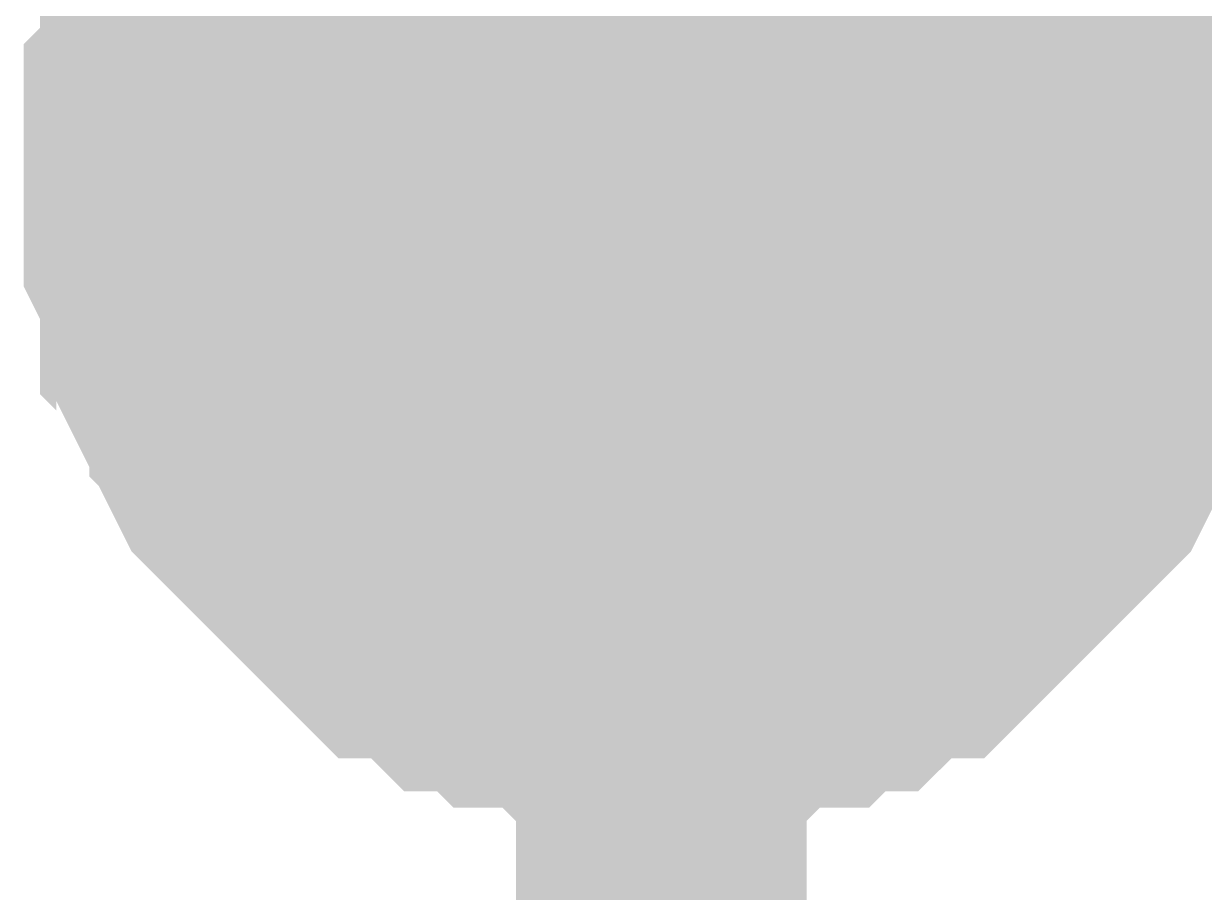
# Model space of a CAD drawing. Header units: inches. Extents: x 0 to 9.5, y -0.01 to 7.51.
# Drawn here: x 4.97441 to 5.02231, y 4.07092 to 4.10617 of the extents above; entities that cross this region are included whole.
import ezdxf

# ---------------------------------------------------------------- set-up
doc = ezdxf.new("R2010")
doc.units = ezdxf.units.IN
doc.header["$MEASUREMENT"] = 0
doc.layers.add('Sheet', color=255, linetype='Continuous')

msp = doc.modelspace()

# ---------------------------------------------------------------- linework, layer by layer
at = {"layer": 'Sheet'}
for points in [[(5.00028, 5.299405, 0.0118, 0.0118, 0), (5.00028, 4.099565, 0.0118, 0.0118, 0), (5.699867, 4.099565, 0.0118, 0.0118, 0), (6.099916, 4.099565, 0.0118, 0.0118, 0)], [(4.980311, 4.099565, 0.0118, 0.0118, 0), (4.980311, 4.100897, 0.0118, 0.0118, 0), (4.980311, 4.101562, 0.0118, 0.0118, 0), (4.980311, 4.102894, 0.0118, 0.0118, 0), (4.980977, 4.10356, 0.0118, 0.0118, 0), (4.980977, 4.104892, 0.0118, 0.0118, 0), (4.980977, 4.105558, 0.0118, 0.0118, 0), (4.981642, 4.106223, 0.0118, 0.0118, 0), (4.981642, 4.107555, 0.0118, 0.0118, 0), (4.982308, 4.108221, 0.0118, 0.0118, 0), (4.982974, 4.108887, 0.0118, 0.0118, 0), (4.982974, 4.110218, 0.0118, 0.0118, 0), (4.983639, 4.110884, 0.0118, 0.0118, 0), (4.984305, 4.11155, 0.0118, 0.0118, 0), (4.984971, 4.112216, 0.0118, 0.0118, 0)], [(4.980311, 4.099565, 0.0118, 0.0118, 0), (4.980311, 4.100897, 0.0118, 0.0118, 0), (4.980311, 4.101562, 0.0118, 0.0118, 0), (4.980311, 4.102894, 0.0118, 0.0118, 0), (4.980977, 4.10356, 0.0118, 0.0118, 0), (4.980977, 4.104892, 0.0118, 0.0118, 0), (4.980977, 4.105558, 0.0118, 0.0118, 0), (4.981642, 4.106223, 0.0118, 0.0118, 0), (4.981642, 4.107555, 0.0118, 0.0118, 0), (4.982308, 4.108221, 0.0118, 0.0118, 0), (4.982974, 4.108887, 0.0118, 0.0118, 0), (4.982974, 4.110218, 0.0118, 0.0118, 0), (4.983639, 4.110884, 0.0118, 0.0118, 0), (4.984305, 4.11155, 0.0118, 0.0118, 0), (4.984971, 4.112216, 0.0118, 0.0118, 0)], [(4.980311, 4.099565, 0.0118, 0.0118, 0), (4.980311, 4.100897, 0.0118, 0.0118, 0), (4.980311, 4.101562, 0.0118, 0.0118, 0), (4.980311, 4.102894, 0.0118, 0.0118, 0), (4.980977, 4.10356, 0.0118, 0.0118, 0), (4.980977, 4.104892, 0.0118, 0.0118, 0), (4.980977, 4.105558, 0.0118, 0.0118, 0), (4.981642, 4.106223, 0.0118, 0.0118, 0), (4.981642, 4.107555, 0.0118, 0.0118, 0), (4.982308, 4.108221, 0.0118, 0.0118, 0), (4.982974, 4.108887, 0.0118, 0.0118, 0), (4.982974, 4.110218, 0.0118, 0.0118, 0), (4.983639, 4.110884, 0.0118, 0.0118, 0), (4.984305, 4.11155, 0.0118, 0.0118, 0), (4.984971, 4.112216, 0.0118, 0.0118, 0)], [(4.980311, 4.099565, 0.0118, 0.0118, 0), (4.980311, 4.100897, 0.0118, 0.0118, 0), (4.980311, 4.101562, 0.0118, 0.0118, 0), (4.980311, 4.102894, 0.0118, 0.0118, 0), (4.980977, 4.10356, 0.0118, 0.0118, 0), (4.980977, 4.104892, 0.0118, 0.0118, 0), (4.980977, 4.105558, 0.0118, 0.0118, 0), (4.981642, 4.106223, 0.0118, 0.0118, 0), (4.981642, 4.107555, 0.0118, 0.0118, 0), (4.982308, 4.108221, 0.0118, 0.0118, 0), (4.982974, 4.108887, 0.0118, 0.0118, 0), (4.982974, 4.110218, 0.0118, 0.0118, 0), (4.983639, 4.110884, 0.0118, 0.0118, 0), (4.984305, 4.11155, 0.0118, 0.0118, 0), (4.984971, 4.112216, 0.0118, 0.0118, 0)], [(5.01559, 4.112216, 0.0118, 0.0118, 0), (5.016256, 4.11155, 0.0118, 0.0118, 0), (5.016921, 4.110884, 0.0118, 0.0118, 0), (5.017587, 4.110218, 0.0118, 0.0118, 0), (5.017587, 4.108887, 0.0118, 0.0118, 0), (5.018253, 4.108221, 0.0118, 0.0118, 0), (5.018918, 4.107555, 0.0118, 0.0118, 0), (5.018918, 4.106223, 0.0118, 0.0118, 0), (5.019584, 4.105558, 0.0118, 0.0118, 0), (5.019584, 4.104892, 0.0118, 0.0118, 0), (5.019584, 4.10356, 0.0118, 0.0118, 0), (5.020249, 4.102894, 0.0118, 0.0118, 0), (5.020249, 4.101562, 0.0118, 0.0118, 0), (5.020249, 4.100897, 0.0118, 0.0118, 0), (5.020249, 4.099565, 0.0118, 0.0118, 0)], [(5.01559, 4.112216, 0.0118, 0.0118, 0), (5.016256, 4.11155, 0.0118, 0.0118, 0), (5.016921, 4.110884, 0.0118, 0.0118, 0), (5.017587, 4.110218, 0.0118, 0.0118, 0), (5.017587, 4.108887, 0.0118, 0.0118, 0), (5.018253, 4.108221, 0.0118, 0.0118, 0), (5.018918, 4.107555, 0.0118, 0.0118, 0), (5.018918, 4.106223, 0.0118, 0.0118, 0), (5.019584, 4.105558, 0.0118, 0.0118, 0), (5.019584, 4.104892, 0.0118, 0.0118, 0), (5.019584, 4.10356, 0.0118, 0.0118, 0), (5.020249, 4.102894, 0.0118, 0.0118, 0), (5.020249, 4.101562, 0.0118, 0.0118, 0), (5.020249, 4.100897, 0.0118, 0.0118, 0), (5.020249, 4.099565, 0.0118, 0.0118, 0)], [(5.01559, 4.112216, 0.0118, 0.0118, 0), (5.016256, 4.11155, 0.0118, 0.0118, 0), (5.016921, 4.110884, 0.0118, 0.0118, 0), (5.017587, 4.110218, 0.0118, 0.0118, 0), (5.017587, 4.108887, 0.0118, 0.0118, 0), (5.018253, 4.108221, 0.0118, 0.0118, 0), (5.018918, 4.107555, 0.0118, 0.0118, 0), (5.018918, 4.106223, 0.0118, 0.0118, 0), (5.019584, 4.105558, 0.0118, 0.0118, 0), (5.019584, 4.104892, 0.0118, 0.0118, 0), (5.019584, 4.10356, 0.0118, 0.0118, 0), (5.020249, 4.102894, 0.0118, 0.0118, 0), (5.020249, 4.101562, 0.0118, 0.0118, 0), (5.020249, 4.100897, 0.0118, 0.0118, 0), (5.020249, 4.099565, 0.0118, 0.0118, 0)], [(5.01559, 4.112216, 0.0118, 0.0118, 0), (5.016256, 4.11155, 0.0118, 0.0118, 0), (5.016921, 4.110884, 0.0118, 0.0118, 0), (5.017587, 4.110218, 0.0118, 0.0118, 0), (5.017587, 4.108887, 0.0118, 0.0118, 0), (5.018253, 4.108221, 0.0118, 0.0118, 0), (5.018918, 4.107555, 0.0118, 0.0118, 0), (5.018918, 4.106223, 0.0118, 0.0118, 0), (5.019584, 4.105558, 0.0118, 0.0118, 0), (5.019584, 4.104892, 0.0118, 0.0118, 0), (5.019584, 4.10356, 0.0118, 0.0118, 0), (5.020249, 4.102894, 0.0118, 0.0118, 0), (5.020249, 4.101562, 0.0118, 0.0118, 0), (5.020249, 4.100897, 0.0118, 0.0118, 0), (5.020249, 4.099565, 0.0118, 0.0118, 0)], [(4.980311, 4.099565, 0.0039, 0.0039, 0), (4.980311, 4.100897, 0.0039, 0.0039, 0), (4.980311, 4.101562, 0.0039, 0.0039, 0), (4.980311, 4.102894, 0.0039, 0.0039, 0), (4.980977, 4.10356, 0.0039, 0.0039, 0), (4.980977, 4.104892, 0.0039, 0.0039, 0), (4.980977, 4.105558, 0.0039, 0.0039, 0), (4.981642, 4.106223, 0.0039, 0.0039, 0), (4.981642, 4.107555, 0.0039, 0.0039, 0), (4.982308, 4.108221, 0.0039, 0.0039, 0)], [(4.980311, 4.099565, 0.0039, 0.0039, 0), (4.980311, 4.100897, 0.0039, 0.0039, 0), (4.980311, 4.101562, 0.0039, 0.0039, 0), (4.980311, 4.102894, 0.0039, 0.0039, 0), (4.980977, 4.10356, 0.0039, 0.0039, 0), (4.980977, 4.104892, 0.0039, 0.0039, 0), (4.980977, 4.105558, 0.0039, 0.0039, 0), (4.981642, 4.106223, 0.0039, 0.0039, 0), (4.981642, 4.107555, 0.0039, 0.0039, 0), (4.982308, 4.108221, 0.0039, 0.0039, 0)], [(4.980311, 4.099565, 0.0039, 0.0039, 0), (4.980311, 4.100897, 0.0039, 0.0039, 0), (4.980311, 4.101562, 0.0039, 0.0039, 0), (4.980311, 4.102894, 0.0039, 0.0039, 0), (4.980977, 4.10356, 0.0039, 0.0039, 0), (4.980977, 4.104892, 0.0039, 0.0039, 0), (4.980977, 4.105558, 0.0039, 0.0039, 0), (4.981642, 4.106223, 0.0039, 0.0039, 0), (4.981642, 4.107555, 0.0039, 0.0039, 0), (4.982308, 4.108221, 0.0039, 0.0039, 0)], [(4.980311, 4.099565, 0.0039, 0.0039, 0), (4.980311, 4.100897, 0.0039, 0.0039, 0), (4.980311, 4.101562, 0.0039, 0.0039, 0), (4.980311, 4.102894, 0.0039, 0.0039, 0), (4.980977, 4.10356, 0.0039, 0.0039, 0), (4.980977, 4.104892, 0.0039, 0.0039, 0), (4.980977, 4.105558, 0.0039, 0.0039, 0), (4.981642, 4.106223, 0.0039, 0.0039, 0), (4.981642, 4.107555, 0.0039, 0.0039, 0), (4.982308, 4.108221, 0.0039, 0.0039, 0)], [(5.018253, 4.108221, 0.0039, 0.0039, 0), (5.018918, 4.107555, 0.0039, 0.0039, 0), (5.018918, 4.106223, 0.0039, 0.0039, 0), (5.019584, 4.105558, 0.0039, 0.0039, 0), (5.019584, 4.104892, 0.0039, 0.0039, 0), (5.019584, 4.10356, 0.0039, 0.0039, 0), (5.020249, 4.102894, 0.0039, 0.0039, 0), (5.020249, 4.101562, 0.0039, 0.0039, 0), (5.020249, 4.100897, 0.0039, 0.0039, 0), (5.020249, 4.099565, 0.0039, 0.0039, 0)], [(5.018253, 4.108221, 0.0039, 0.0039, 0), (5.018918, 4.107555, 0.0039, 0.0039, 0), (5.018918, 4.106223, 0.0039, 0.0039, 0), (5.019584, 4.105558, 0.0039, 0.0039, 0), (5.019584, 4.104892, 0.0039, 0.0039, 0), (5.019584, 4.10356, 0.0039, 0.0039, 0), (5.020249, 4.102894, 0.0039, 0.0039, 0), (5.020249, 4.101562, 0.0039, 0.0039, 0), (5.020249, 4.100897, 0.0039, 0.0039, 0), (5.020249, 4.099565, 0.0039, 0.0039, 0)], [(5.018253, 4.108221, 0.0039, 0.0039, 0), (5.018918, 4.107555, 0.0039, 0.0039, 0), (5.018918, 4.106223, 0.0039, 0.0039, 0), (5.019584, 4.105558, 0.0039, 0.0039, 0), (5.019584, 4.104892, 0.0039, 0.0039, 0), (5.019584, 4.10356, 0.0039, 0.0039, 0), (5.020249, 4.102894, 0.0039, 0.0039, 0), (5.020249, 4.101562, 0.0039, 0.0039, 0), (5.020249, 4.100897, 0.0039, 0.0039, 0), (5.020249, 4.099565, 0.0039, 0.0039, 0)], [(5.018253, 4.108221, 0.0039, 0.0039, 0), (5.018918, 4.107555, 0.0039, 0.0039, 0), (5.018918, 4.106223, 0.0039, 0.0039, 0), (5.019584, 4.105558, 0.0039, 0.0039, 0), (5.019584, 4.104892, 0.0039, 0.0039, 0), (5.019584, 4.10356, 0.0039, 0.0039, 0), (5.020249, 4.102894, 0.0039, 0.0039, 0), (5.020249, 4.101562, 0.0039, 0.0039, 0), (5.020249, 4.100897, 0.0039, 0.0039, 0), (5.020249, 4.099565, 0.0039, 0.0039, 0)], [(5.00028, 4.07959, 0.0118, 0.0118, 0), (4.998949, 4.07959, 0.0118, 0.0118, 0), (4.998283, 4.07959, 0.0118, 0.0118, 0), (4.996952, 4.07959, 0.0118, 0.0118, 0), (4.996286, 4.080256, 0.0118, 0.0118, 0), (4.994955, 4.080256, 0.0118, 0.0118, 0), (4.99429, 4.080256, 0.0118, 0.0118, 0), (4.993624, 4.080922, 0.0118, 0.0118, 0), (4.992293, 4.080922, 0.0118, 0.0118, 0), (4.991627, 4.081587, 0.0118, 0.0118, 0), (4.990961, 4.082253, 0.0118, 0.0118, 0), (4.98963, 4.082253, 0.0118, 0.0118, 0), (4.988964, 4.082919, 0.0118, 0.0118, 0), (4.988299, 4.083585, 0.0118, 0.0118, 0), (4.987633, 4.084251, 0.0118, 0.0118, 0), (4.986967, 4.084917, 0.0118, 0.0118, 0), (4.986302, 4.085582, 0.0118, 0.0118, 0), (4.985636, 4.086248, 0.0118, 0.0118, 0), (4.984971, 4.086914, 0.0118, 0.0118, 0), (4.984305, 4.08758, 0.0118, 0.0118, 0), (4.983639, 4.088246, 0.0118, 0.0118, 0), (4.982974, 4.089577, 0.0118, 0.0118, 0), (4.982974, 4.090243, 0.0118, 0.0118, 0), (4.982308, 4.090909, 0.0118, 0.0118, 0), (4.981642, 4.092241, 0.0118, 0.0118, 0), (4.981642, 4.092907, 0.0118, 0.0118, 0), (4.980977, 4.093572, 0.0118, 0.0118, 0), (4.980977, 4.094904, 0.0118, 0.0118, 0), (4.980977, 4.09557, 0.0118, 0.0118, 0), (4.980311, 4.096902, 0.0118, 0.0118, 0), (4.980311, 4.097567, 0.0118, 0.0118, 0), (4.980311, 4.098899, 0.0118, 0.0118, 0), (4.980311, 4.099565, 0.0118, 0.0118, 0)], [(4.980311, 4.099565, 0.0118, 0.0118, 0), (4.980311, 4.099565, 0.0118, 0.0118, 0)], [(5.00028, 4.07959, 0.0118, 0.0118, 0), (4.998949, 4.07959, 0.0118, 0.0118, 0), (4.998283, 4.07959, 0.0118, 0.0118, 0), (4.996952, 4.07959, 0.0118, 0.0118, 0), (4.996286, 4.080256, 0.0118, 0.0118, 0), (4.994955, 4.080256, 0.0118, 0.0118, 0), (4.99429, 4.080256, 0.0118, 0.0118, 0), (4.993624, 4.080922, 0.0118, 0.0118, 0), (4.992293, 4.080922, 0.0118, 0.0118, 0), (4.991627, 4.081587, 0.0118, 0.0118, 0), (4.990961, 4.082253, 0.0118, 0.0118, 0), (4.98963, 4.082253, 0.0118, 0.0118, 0), (4.988964, 4.082919, 0.0118, 0.0118, 0), (4.988299, 4.083585, 0.0118, 0.0118, 0), (4.987633, 4.084251, 0.0118, 0.0118, 0), (4.986967, 4.084917, 0.0118, 0.0118, 0), (4.986302, 4.085582, 0.0118, 0.0118, 0), (4.985636, 4.086248, 0.0118, 0.0118, 0), (4.984971, 4.086914, 0.0118, 0.0118, 0), (4.984305, 4.08758, 0.0118, 0.0118, 0), (4.983639, 4.088246, 0.0118, 0.0118, 0), (4.982974, 4.089577, 0.0118, 0.0118, 0), (4.982974, 4.090243, 0.0118, 0.0118, 0), (4.982308, 4.090909, 0.0118, 0.0118, 0), (4.981642, 4.092241, 0.0118, 0.0118, 0), (4.981642, 4.092907, 0.0118, 0.0118, 0), (4.980977, 4.093572, 0.0118, 0.0118, 0), (4.980977, 4.094904, 0.0118, 0.0118, 0), (4.980977, 4.09557, 0.0118, 0.0118, 0), (4.980311, 4.096902, 0.0118, 0.0118, 0), (4.980311, 4.097567, 0.0118, 0.0118, 0), (4.980311, 4.098899, 0.0118, 0.0118, 0), (4.980311, 4.099565, 0.0118, 0.0118, 0)], [(4.980311, 4.099565, 0.0118, 0.0118, 0), (4.980311, 4.099565, 0.0118, 0.0118, 0)], [(5.00028, 4.07959, 0.0118, 0.0118, 0), (4.998949, 4.07959, 0.0118, 0.0118, 0), (4.998283, 4.07959, 0.0118, 0.0118, 0), (4.996952, 4.07959, 0.0118, 0.0118, 0), (4.996286, 4.080256, 0.0118, 0.0118, 0), (4.994955, 4.080256, 0.0118, 0.0118, 0), (4.99429, 4.080256, 0.0118, 0.0118, 0), (4.993624, 4.080922, 0.0118, 0.0118, 0), (4.992293, 4.080922, 0.0118, 0.0118, 0), (4.991627, 4.081587, 0.0118, 0.0118, 0), (4.990961, 4.082253, 0.0118, 0.0118, 0), (4.98963, 4.082253, 0.0118, 0.0118, 0), (4.988964, 4.082919, 0.0118, 0.0118, 0), (4.988299, 4.083585, 0.0118, 0.0118, 0), (4.987633, 4.084251, 0.0118, 0.0118, 0), (4.986967, 4.084917, 0.0118, 0.0118, 0), (4.986302, 4.085582, 0.0118, 0.0118, 0), (4.985636, 4.086248, 0.0118, 0.0118, 0), (4.984971, 4.086914, 0.0118, 0.0118, 0), (4.984305, 4.08758, 0.0118, 0.0118, 0), (4.983639, 4.088246, 0.0118, 0.0118, 0), (4.982974, 4.089577, 0.0118, 0.0118, 0), (4.982974, 4.090243, 0.0118, 0.0118, 0), (4.982308, 4.090909, 0.0118, 0.0118, 0), (4.981642, 4.092241, 0.0118, 0.0118, 0), (4.981642, 4.092907, 0.0118, 0.0118, 0), (4.980977, 4.093572, 0.0118, 0.0118, 0), (4.980977, 4.094904, 0.0118, 0.0118, 0), (4.980977, 4.09557, 0.0118, 0.0118, 0), (4.980311, 4.096902, 0.0118, 0.0118, 0), (4.980311, 4.097567, 0.0118, 0.0118, 0), (4.980311, 4.098899, 0.0118, 0.0118, 0), (4.980311, 4.099565, 0.0118, 0.0118, 0)], [(4.980311, 4.099565, 0.0118, 0.0118, 0), (4.980311, 4.099565, 0.0118, 0.0118, 0)], [(5.00028, 4.07959, 0.0118, 0.0118, 0), (4.998949, 4.07959, 0.0118, 0.0118, 0), (4.998283, 4.07959, 0.0118, 0.0118, 0), (4.996952, 4.07959, 0.0118, 0.0118, 0), (4.996286, 4.080256, 0.0118, 0.0118, 0), (4.994955, 4.080256, 0.0118, 0.0118, 0), (4.99429, 4.080256, 0.0118, 0.0118, 0), (4.993624, 4.080922, 0.0118, 0.0118, 0), (4.992293, 4.080922, 0.0118, 0.0118, 0), (4.991627, 4.081587, 0.0118, 0.0118, 0), (4.990961, 4.082253, 0.0118, 0.0118, 0), (4.98963, 4.082253, 0.0118, 0.0118, 0), (4.988964, 4.082919, 0.0118, 0.0118, 0), (4.988299, 4.083585, 0.0118, 0.0118, 0), (4.987633, 4.084251, 0.0118, 0.0118, 0), (4.986967, 4.084917, 0.0118, 0.0118, 0), (4.986302, 4.085582, 0.0118, 0.0118, 0), (4.985636, 4.086248, 0.0118, 0.0118, 0), (4.984971, 4.086914, 0.0118, 0.0118, 0), (4.984305, 4.08758, 0.0118, 0.0118, 0), (4.983639, 4.088246, 0.0118, 0.0118, 0), (4.982974, 4.089577, 0.0118, 0.0118, 0), (4.982974, 4.090243, 0.0118, 0.0118, 0), (4.982308, 4.090909, 0.0118, 0.0118, 0), (4.981642, 4.092241, 0.0118, 0.0118, 0), (4.981642, 4.092907, 0.0118, 0.0118, 0), (4.980977, 4.093572, 0.0118, 0.0118, 0), (4.980977, 4.094904, 0.0118, 0.0118, 0), (4.980977, 4.09557, 0.0118, 0.0118, 0), (4.980311, 4.096902, 0.0118, 0.0118, 0), (4.980311, 4.097567, 0.0118, 0.0118, 0), (4.980311, 4.098899, 0.0118, 0.0118, 0), (4.980311, 4.099565, 0.0118, 0.0118, 0)], [(4.980311, 4.099565, 0.0118, 0.0118, 0), (4.980311, 4.099565, 0.0118, 0.0118, 0)], [(6.099916, 2.799849, 0.0118, 0.0118, 0), (5.699867, 2.799849, 0.0118, 0.0118, 0), (5.299818, 2.799849, 0.0118, 0.0118, 0), (5.00028, 2.799849, 0.0118, 0.0118, 0), (5.00028, 4.099565, 0.0118, 0.0118, 0)], [(5.020249, 4.099565, 0.0118, 0.0118, 0), (5.020249, 4.098899, 0.0118, 0.0118, 0), (5.020249, 4.097567, 0.0118, 0.0118, 0), (5.020249, 4.096902, 0.0118, 0.0118, 0), (5.019584, 4.09557, 0.0118, 0.0118, 0), (5.019584, 4.094904, 0.0118, 0.0118, 0), (5.019584, 4.093572, 0.0118, 0.0118, 0), (5.018918, 4.092907, 0.0118, 0.0118, 0), (5.018918, 4.092241, 0.0118, 0.0118, 0), (5.018253, 4.090909, 0.0118, 0.0118, 0), (5.017587, 4.090243, 0.0118, 0.0118, 0), (5.017587, 4.089577, 0.0118, 0.0118, 0), (5.016921, 4.088246, 0.0118, 0.0118, 0), (5.016256, 4.08758, 0.0118, 0.0118, 0), (5.01559, 4.086914, 0.0118, 0.0118, 0), (5.014924, 4.086248, 0.0118, 0.0118, 0), (5.014259, 4.085582, 0.0118, 0.0118, 0), (5.013593, 4.084917, 0.0118, 0.0118, 0), (5.012927, 4.084251, 0.0118, 0.0118, 0), (5.012262, 4.083585, 0.0118, 0.0118, 0), (5.011596, 4.082919, 0.0118, 0.0118, 0), (5.01093, 4.082253, 0.0118, 0.0118, 0), (5.009599, 4.082253, 0.0118, 0.0118, 0), (5.008934, 4.081587, 0.0118, 0.0118, 0), (5.008268, 4.080922, 0.0118, 0.0118, 0), (5.006937, 4.080922, 0.0118, 0.0118, 0), (5.006271, 4.080256, 0.0118, 0.0118, 0), (5.005605, 4.080256, 0.0118, 0.0118, 0), (5.004274, 4.080256, 0.0118, 0.0118, 0), (5.003608, 4.07959, 0.0118, 0.0118, 0), (5.002277, 4.07959, 0.0118, 0.0118, 0), (5.001612, 4.07959, 0.0118, 0.0118, 0), (5.00028, 4.07959, 0.0118, 0.0118, 0)], [(5.020249, 4.099565, 0.0118, 0.0118, 0), (5.020249, 4.098899, 0.0118, 0.0118, 0), (5.020249, 4.097567, 0.0118, 0.0118, 0), (5.020249, 4.096902, 0.0118, 0.0118, 0), (5.019584, 4.09557, 0.0118, 0.0118, 0), (5.019584, 4.094904, 0.0118, 0.0118, 0), (5.019584, 4.093572, 0.0118, 0.0118, 0), (5.018918, 4.092907, 0.0118, 0.0118, 0), (5.018918, 4.092241, 0.0118, 0.0118, 0), (5.018253, 4.090909, 0.0118, 0.0118, 0), (5.017587, 4.090243, 0.0118, 0.0118, 0), (5.017587, 4.089577, 0.0118, 0.0118, 0), (5.016921, 4.088246, 0.0118, 0.0118, 0), (5.016256, 4.08758, 0.0118, 0.0118, 0), (5.01559, 4.086914, 0.0118, 0.0118, 0), (5.014924, 4.086248, 0.0118, 0.0118, 0), (5.014259, 4.085582, 0.0118, 0.0118, 0), (5.013593, 4.084917, 0.0118, 0.0118, 0), (5.012927, 4.084251, 0.0118, 0.0118, 0), (5.012262, 4.083585, 0.0118, 0.0118, 0), (5.011596, 4.082919, 0.0118, 0.0118, 0), (5.01093, 4.082253, 0.0118, 0.0118, 0), (5.009599, 4.082253, 0.0118, 0.0118, 0), (5.008934, 4.081587, 0.0118, 0.0118, 0), (5.008268, 4.080922, 0.0118, 0.0118, 0), (5.006937, 4.080922, 0.0118, 0.0118, 0), (5.006271, 4.080256, 0.0118, 0.0118, 0), (5.005605, 4.080256, 0.0118, 0.0118, 0), (5.004274, 4.080256, 0.0118, 0.0118, 0), (5.003608, 4.07959, 0.0118, 0.0118, 0), (5.002277, 4.07959, 0.0118, 0.0118, 0), (5.001612, 4.07959, 0.0118, 0.0118, 0), (5.00028, 4.07959, 0.0118, 0.0118, 0)], [(5.020249, 4.099565, 0.0118, 0.0118, 0), (5.020249, 4.098899, 0.0118, 0.0118, 0), (5.020249, 4.097567, 0.0118, 0.0118, 0), (5.020249, 4.096902, 0.0118, 0.0118, 0), (5.019584, 4.09557, 0.0118, 0.0118, 0), (5.019584, 4.094904, 0.0118, 0.0118, 0), (5.019584, 4.093572, 0.0118, 0.0118, 0), (5.018918, 4.092907, 0.0118, 0.0118, 0), (5.018918, 4.092241, 0.0118, 0.0118, 0), (5.018253, 4.090909, 0.0118, 0.0118, 0), (5.017587, 4.090243, 0.0118, 0.0118, 0), (5.017587, 4.089577, 0.0118, 0.0118, 0), (5.016921, 4.088246, 0.0118, 0.0118, 0), (5.016256, 4.08758, 0.0118, 0.0118, 0), (5.01559, 4.086914, 0.0118, 0.0118, 0), (5.014924, 4.086248, 0.0118, 0.0118, 0), (5.014259, 4.085582, 0.0118, 0.0118, 0), (5.013593, 4.084917, 0.0118, 0.0118, 0), (5.012927, 4.084251, 0.0118, 0.0118, 0), (5.012262, 4.083585, 0.0118, 0.0118, 0), (5.011596, 4.082919, 0.0118, 0.0118, 0), (5.01093, 4.082253, 0.0118, 0.0118, 0), (5.009599, 4.082253, 0.0118, 0.0118, 0), (5.008934, 4.081587, 0.0118, 0.0118, 0), (5.008268, 4.080922, 0.0118, 0.0118, 0), (5.006937, 4.080922, 0.0118, 0.0118, 0), (5.006271, 4.080256, 0.0118, 0.0118, 0), (5.005605, 4.080256, 0.0118, 0.0118, 0), (5.004274, 4.080256, 0.0118, 0.0118, 0), (5.003608, 4.07959, 0.0118, 0.0118, 0), (5.002277, 4.07959, 0.0118, 0.0118, 0), (5.001612, 4.07959, 0.0118, 0.0118, 0), (5.00028, 4.07959, 0.0118, 0.0118, 0)], [(5.020249, 4.099565, 0.0118, 0.0118, 0), (5.020249, 4.098899, 0.0118, 0.0118, 0), (5.020249, 4.097567, 0.0118, 0.0118, 0), (5.020249, 4.096902, 0.0118, 0.0118, 0), (5.019584, 4.09557, 0.0118, 0.0118, 0), (5.019584, 4.094904, 0.0118, 0.0118, 0), (5.019584, 4.093572, 0.0118, 0.0118, 0), (5.018918, 4.092907, 0.0118, 0.0118, 0), (5.018918, 4.092241, 0.0118, 0.0118, 0), (5.018253, 4.090909, 0.0118, 0.0118, 0), (5.017587, 4.090243, 0.0118, 0.0118, 0), (5.017587, 4.089577, 0.0118, 0.0118, 0), (5.016921, 4.088246, 0.0118, 0.0118, 0), (5.016256, 4.08758, 0.0118, 0.0118, 0), (5.01559, 4.086914, 0.0118, 0.0118, 0), (5.014924, 4.086248, 0.0118, 0.0118, 0), (5.014259, 4.085582, 0.0118, 0.0118, 0), (5.013593, 4.084917, 0.0118, 0.0118, 0), (5.012927, 4.084251, 0.0118, 0.0118, 0), (5.012262, 4.083585, 0.0118, 0.0118, 0), (5.011596, 4.082919, 0.0118, 0.0118, 0), (5.01093, 4.082253, 0.0118, 0.0118, 0), (5.009599, 4.082253, 0.0118, 0.0118, 0), (5.008934, 4.081587, 0.0118, 0.0118, 0), (5.008268, 4.080922, 0.0118, 0.0118, 0), (5.006937, 4.080922, 0.0118, 0.0118, 0), (5.006271, 4.080256, 0.0118, 0.0118, 0), (5.005605, 4.080256, 0.0118, 0.0118, 0), (5.004274, 4.080256, 0.0118, 0.0118, 0), (5.003608, 4.07959, 0.0118, 0.0118, 0), (5.002277, 4.07959, 0.0118, 0.0118, 0), (5.001612, 4.07959, 0.0118, 0.0118, 0), (5.00028, 4.07959, 0.0118, 0.0118, 0)], [(5.020249, 4.099565, 0.0118, 0.0118, 0), (5.020249, 4.099565, 0.0118, 0.0118, 0), (5.020249, 4.099565, 0.0118, 0.0118, 0), (5.020249, 4.099565, 0.0118, 0.0118, 0), (5.020249, 4.099565, 0.0118, 0.0118, 0), (5.020249, 4.099565, 0.0118, 0.0118, 0), (5.020249, 4.099565, 0.0118, 0.0118, 0), (5.020249, 4.099565, 0.0118, 0.0118, 0), (5.020249, 4.099565, 0.0118, 0.0118, 0), (5.020249, 4.099565, 0.0118, 0.0118, 0), (5.020249, 4.099565, 0.0118, 0.0118, 0), (5.020249, 4.099565, 0.0118, 0.0118, 0), (5.020249, 4.099565, 0.0118, 0.0118, 0), (5.020249, 4.099565, 0.0118, 0.0118, 0), (5.020249, 4.099565, 0.0118, 0.0118, 0), (5.020249, 4.099565, 0.0118, 0.0118, 0), (5.020249, 4.099565, 0.0118, 0.0118, 0), (5.020249, 4.099565, 0.0118, 0.0118, 0), (5.020249, 4.099565, 0.0118, 0.0118, 0), (5.020249, 4.099565, 0.0118, 0.0118, 0), (5.020249, 4.099565, 0.0118, 0.0118, 0), (5.020249, 4.099565, 0.0118, 0.0118, 0), (5.020249, 4.099565, 0.0118, 0.0118, 0), (5.020249, 4.099565, 0.0118, 0.0118, 0), (5.020249, 4.099565, 0.0118, 0.0118, 0), (5.020249, 4.099565, 0.0118, 0.0118, 0), (5.020249, 4.099565, 0.0118, 0.0118, 0), (5.020249, 4.099565, 0.0118, 0.0118, 0), (5.020249, 4.099565, 0.0118, 0.0118, 0), (5.020249, 4.099565, 0.0118, 0.0118, 0), (5.020249, 4.099565, 0.0118, 0.0118, 0), (5.020249, 4.099565, 0.0118, 0.0118, 0), (5.020249, 4.099565, 0.0118, 0.0118, 0)], [(5.020249, 4.099565, 0.0118, 0.0118, 0), (5.020249, 4.099565, 0.0118, 0.0118, 0)], [(5.020249, 4.099565, 0.0118, 0.0118, 0), (5.020249, 4.099565, 0.0118, 0.0118, 0), (5.020249, 4.099565, 0.0118, 0.0118, 0), (5.020249, 4.099565, 0.0118, 0.0118, 0), (5.020249, 4.099565, 0.0118, 0.0118, 0), (5.020249, 4.099565, 0.0118, 0.0118, 0), (5.020249, 4.099565, 0.0118, 0.0118, 0), (5.020249, 4.099565, 0.0118, 0.0118, 0), (5.020249, 4.099565, 0.0118, 0.0118, 0), (5.020249, 4.099565, 0.0118, 0.0118, 0), (5.020249, 4.099565, 0.0118, 0.0118, 0), (5.020249, 4.099565, 0.0118, 0.0118, 0), (5.020249, 4.099565, 0.0118, 0.0118, 0), (5.020249, 4.099565, 0.0118, 0.0118, 0), (5.020249, 4.099565, 0.0118, 0.0118, 0), (5.020249, 4.099565, 0.0118, 0.0118, 0), (5.020249, 4.099565, 0.0118, 0.0118, 0), (5.020249, 4.099565, 0.0118, 0.0118, 0), (5.020249, 4.099565, 0.0118, 0.0118, 0), (5.020249, 4.099565, 0.0118, 0.0118, 0), (5.020249, 4.099565, 0.0118, 0.0118, 0), (5.020249, 4.099565, 0.0118, 0.0118, 0), (5.020249, 4.099565, 0.0118, 0.0118, 0), (5.020249, 4.099565, 0.0118, 0.0118, 0), (5.020249, 4.099565, 0.0118, 0.0118, 0), (5.020249, 4.099565, 0.0118, 0.0118, 0), (5.020249, 4.099565, 0.0118, 0.0118, 0), (5.020249, 4.099565, 0.0118, 0.0118, 0), (5.020249, 4.099565, 0.0118, 0.0118, 0), (5.020249, 4.099565, 0.0118, 0.0118, 0), (5.020249, 4.099565, 0.0118, 0.0118, 0), (5.020249, 4.099565, 0.0118, 0.0118, 0), (5.020249, 4.099565, 0.0118, 0.0118, 0)], [(5.020249, 4.099565, 0.0118, 0.0118, 0), (5.020249, 4.099565, 0.0118, 0.0118, 0)], [(5.020249, 4.099565, 0.0118, 0.0118, 0), (5.020249, 4.099565, 0.0118, 0.0118, 0), (5.020249, 4.099565, 0.0118, 0.0118, 0), (5.020249, 4.099565, 0.0118, 0.0118, 0), (5.020249, 4.099565, 0.0118, 0.0118, 0), (5.020249, 4.099565, 0.0118, 0.0118, 0), (5.020249, 4.099565, 0.0118, 0.0118, 0), (5.020249, 4.099565, 0.0118, 0.0118, 0), (5.020249, 4.099565, 0.0118, 0.0118, 0), (5.020249, 4.099565, 0.0118, 0.0118, 0), (5.020249, 4.099565, 0.0118, 0.0118, 0), (5.020249, 4.099565, 0.0118, 0.0118, 0), (5.020249, 4.099565, 0.0118, 0.0118, 0), (5.020249, 4.099565, 0.0118, 0.0118, 0), (5.020249, 4.099565, 0.0118, 0.0118, 0), (5.020249, 4.099565, 0.0118, 0.0118, 0), (5.020249, 4.099565, 0.0118, 0.0118, 0), (5.020249, 4.099565, 0.0118, 0.0118, 0), (5.020249, 4.099565, 0.0118, 0.0118, 0), (5.020249, 4.099565, 0.0118, 0.0118, 0), (5.020249, 4.099565, 0.0118, 0.0118, 0), (5.020249, 4.099565, 0.0118, 0.0118, 0), (5.020249, 4.099565, 0.0118, 0.0118, 0), (5.020249, 4.099565, 0.0118, 0.0118, 0), (5.020249, 4.099565, 0.0118, 0.0118, 0), (5.020249, 4.099565, 0.0118, 0.0118, 0), (5.020249, 4.099565, 0.0118, 0.0118, 0), (5.020249, 4.099565, 0.0118, 0.0118, 0), (5.020249, 4.099565, 0.0118, 0.0118, 0), (5.020249, 4.099565, 0.0118, 0.0118, 0), (5.020249, 4.099565, 0.0118, 0.0118, 0), (5.020249, 4.099565, 0.0118, 0.0118, 0), (5.020249, 4.099565, 0.0118, 0.0118, 0)], [(5.020249, 4.099565, 0.0118, 0.0118, 0), (5.020249, 4.099565, 0.0118, 0.0118, 0)], [(5.020249, 4.099565, 0.0118, 0.0118, 0), (5.020249, 4.099565, 0.0118, 0.0118, 0), (5.020249, 4.099565, 0.0118, 0.0118, 0), (5.020249, 4.099565, 0.0118, 0.0118, 0), (5.020249, 4.099565, 0.0118, 0.0118, 0), (5.020249, 4.099565, 0.0118, 0.0118, 0), (5.020249, 4.099565, 0.0118, 0.0118, 0), (5.020249, 4.099565, 0.0118, 0.0118, 0), (5.020249, 4.099565, 0.0118, 0.0118, 0), (5.020249, 4.099565, 0.0118, 0.0118, 0), (5.020249, 4.099565, 0.0118, 0.0118, 0), (5.020249, 4.099565, 0.0118, 0.0118, 0), (5.020249, 4.099565, 0.0118, 0.0118, 0), (5.020249, 4.099565, 0.0118, 0.0118, 0), (5.020249, 4.099565, 0.0118, 0.0118, 0), (5.020249, 4.099565, 0.0118, 0.0118, 0), (5.020249, 4.099565, 0.0118, 0.0118, 0), (5.020249, 4.099565, 0.0118, 0.0118, 0), (5.020249, 4.099565, 0.0118, 0.0118, 0), (5.020249, 4.099565, 0.0118, 0.0118, 0), (5.020249, 4.099565, 0.0118, 0.0118, 0), (5.020249, 4.099565, 0.0118, 0.0118, 0), (5.020249, 4.099565, 0.0118, 0.0118, 0), (5.020249, 4.099565, 0.0118, 0.0118, 0), (5.020249, 4.099565, 0.0118, 0.0118, 0), (5.020249, 4.099565, 0.0118, 0.0118, 0), (5.020249, 4.099565, 0.0118, 0.0118, 0), (5.020249, 4.099565, 0.0118, 0.0118, 0), (5.020249, 4.099565, 0.0118, 0.0118, 0), (5.020249, 4.099565, 0.0118, 0.0118, 0), (5.020249, 4.099565, 0.0118, 0.0118, 0), (5.020249, 4.099565, 0.0118, 0.0118, 0), (5.020249, 4.099565, 0.0118, 0.0118, 0)], [(5.020249, 4.099565, 0.0118, 0.0118, 0), (5.020249, 4.099565, 0.0118, 0.0118, 0)], [(5.00028, 4.07959, 0.0039, 0.0039, 0), (4.998949, 4.07959, 0.0039, 0.0039, 0), (4.998283, 4.07959, 0.0039, 0.0039, 0), (4.996952, 4.07959, 0.0039, 0.0039, 0), (4.996286, 4.080256, 0.0039, 0.0039, 0), (4.994955, 4.080256, 0.0039, 0.0039, 0), (4.99429, 4.080256, 0.0039, 0.0039, 0), (4.993624, 4.080922, 0.0039, 0.0039, 0), (4.992293, 4.080922, 0.0039, 0.0039, 0), (4.991627, 4.081587, 0.0039, 0.0039, 0), (4.990961, 4.082253, 0.0039, 0.0039, 0), (4.98963, 4.082253, 0.0039, 0.0039, 0), (4.988964, 4.082919, 0.0039, 0.0039, 0), (4.988299, 4.083585, 0.0039, 0.0039, 0), (4.987633, 4.084251, 0.0039, 0.0039, 0), (4.986967, 4.084917, 0.0039, 0.0039, 0), (4.986302, 4.085582, 0.0039, 0.0039, 0), (4.985636, 4.086248, 0.0039, 0.0039, 0), (4.984971, 4.086914, 0.0039, 0.0039, 0), (4.984305, 4.08758, 0.0039, 0.0039, 0), (4.983639, 4.088246, 0.0039, 0.0039, 0), (4.982974, 4.089577, 0.0039, 0.0039, 0), (4.982974, 4.090243, 0.0039, 0.0039, 0), (4.982308, 4.090909, 0.0039, 0.0039, 0), (4.981642, 4.092241, 0.0039, 0.0039, 0), (4.981642, 4.092907, 0.0039, 0.0039, 0), (4.980977, 4.093572, 0.0039, 0.0039, 0), (4.980977, 4.094904, 0.0039, 0.0039, 0), (4.980977, 4.09557, 0.0039, 0.0039, 0), (4.980311, 4.096902, 0.0039, 0.0039, 0), (4.980311, 4.097567, 0.0039, 0.0039, 0), (4.980311, 4.098899, 0.0039, 0.0039, 0), (4.980311, 4.099565, 0.0039, 0.0039, 0)], [(4.980311, 4.099565, 0.0039, 0.0039, 0), (4.980311, 4.099565, 0.0039, 0.0039, 0)], [(5.00028, 4.07959, 0.0039, 0.0039, 0), (4.998949, 4.07959, 0.0039, 0.0039, 0), (4.998283, 4.07959, 0.0039, 0.0039, 0), (4.996952, 4.07959, 0.0039, 0.0039, 0), (4.996286, 4.080256, 0.0039, 0.0039, 0), (4.994955, 4.080256, 0.0039, 0.0039, 0), (4.99429, 4.080256, 0.0039, 0.0039, 0), (4.993624, 4.080922, 0.0039, 0.0039, 0), (4.992293, 4.080922, 0.0039, 0.0039, 0), (4.991627, 4.081587, 0.0039, 0.0039, 0), (4.990961, 4.082253, 0.0039, 0.0039, 0), (4.98963, 4.082253, 0.0039, 0.0039, 0), (4.988964, 4.082919, 0.0039, 0.0039, 0), (4.988299, 4.083585, 0.0039, 0.0039, 0), (4.987633, 4.084251, 0.0039, 0.0039, 0), (4.986967, 4.084917, 0.0039, 0.0039, 0), (4.986302, 4.085582, 0.0039, 0.0039, 0), (4.985636, 4.086248, 0.0039, 0.0039, 0), (4.984971, 4.086914, 0.0039, 0.0039, 0), (4.984305, 4.08758, 0.0039, 0.0039, 0), (4.983639, 4.088246, 0.0039, 0.0039, 0), (4.982974, 4.089577, 0.0039, 0.0039, 0), (4.982974, 4.090243, 0.0039, 0.0039, 0), (4.982308, 4.090909, 0.0039, 0.0039, 0), (4.981642, 4.092241, 0.0039, 0.0039, 0), (4.981642, 4.092907, 0.0039, 0.0039, 0), (4.980977, 4.093572, 0.0039, 0.0039, 0), (4.980977, 4.094904, 0.0039, 0.0039, 0), (4.980977, 4.09557, 0.0039, 0.0039, 0), (4.980311, 4.096902, 0.0039, 0.0039, 0), (4.980311, 4.097567, 0.0039, 0.0039, 0), (4.980311, 4.098899, 0.0039, 0.0039, 0), (4.980311, 4.099565, 0.0039, 0.0039, 0)], [(4.980311, 4.099565, 0.0039, 0.0039, 0), (4.980311, 4.099565, 0.0039, 0.0039, 0)], [(5.00028, 4.07959, 0.0039, 0.0039, 0), (4.998949, 4.07959, 0.0039, 0.0039, 0), (4.998283, 4.07959, 0.0039, 0.0039, 0), (4.996952, 4.07959, 0.0039, 0.0039, 0), (4.996286, 4.080256, 0.0039, 0.0039, 0), (4.994955, 4.080256, 0.0039, 0.0039, 0), (4.99429, 4.080256, 0.0039, 0.0039, 0), (4.993624, 4.080922, 0.0039, 0.0039, 0), (4.992293, 4.080922, 0.0039, 0.0039, 0), (4.991627, 4.081587, 0.0039, 0.0039, 0), (4.990961, 4.082253, 0.0039, 0.0039, 0), (4.98963, 4.082253, 0.0039, 0.0039, 0), (4.988964, 4.082919, 0.0039, 0.0039, 0), (4.988299, 4.083585, 0.0039, 0.0039, 0), (4.987633, 4.084251, 0.0039, 0.0039, 0), (4.986967, 4.084917, 0.0039, 0.0039, 0), (4.986302, 4.085582, 0.0039, 0.0039, 0), (4.985636, 4.086248, 0.0039, 0.0039, 0), (4.984971, 4.086914, 0.0039, 0.0039, 0), (4.984305, 4.08758, 0.0039, 0.0039, 0), (4.983639, 4.088246, 0.0039, 0.0039, 0), (4.982974, 4.089577, 0.0039, 0.0039, 0), (4.982974, 4.090243, 0.0039, 0.0039, 0), (4.982308, 4.090909, 0.0039, 0.0039, 0), (4.981642, 4.092241, 0.0039, 0.0039, 0), (4.981642, 4.092907, 0.0039, 0.0039, 0), (4.980977, 4.093572, 0.0039, 0.0039, 0), (4.980977, 4.094904, 0.0039, 0.0039, 0), (4.980977, 4.09557, 0.0039, 0.0039, 0), (4.980311, 4.096902, 0.0039, 0.0039, 0), (4.980311, 4.097567, 0.0039, 0.0039, 0), (4.980311, 4.098899, 0.0039, 0.0039, 0), (4.980311, 4.099565, 0.0039, 0.0039, 0)], [(4.980311, 4.099565, 0.0039, 0.0039, 0), (4.980311, 4.099565, 0.0039, 0.0039, 0)], [(5.00028, 4.07959, 0.0039, 0.0039, 0), (4.998949, 4.07959, 0.0039, 0.0039, 0), (4.998283, 4.07959, 0.0039, 0.0039, 0), (4.996952, 4.07959, 0.0039, 0.0039, 0), (4.996286, 4.080256, 0.0039, 0.0039, 0), (4.994955, 4.080256, 0.0039, 0.0039, 0), (4.99429, 4.080256, 0.0039, 0.0039, 0), (4.993624, 4.080922, 0.0039, 0.0039, 0), (4.992293, 4.080922, 0.0039, 0.0039, 0), (4.991627, 4.081587, 0.0039, 0.0039, 0), (4.990961, 4.082253, 0.0039, 0.0039, 0), (4.98963, 4.082253, 0.0039, 0.0039, 0), (4.988964, 4.082919, 0.0039, 0.0039, 0), (4.988299, 4.083585, 0.0039, 0.0039, 0), (4.987633, 4.084251, 0.0039, 0.0039, 0), (4.986967, 4.084917, 0.0039, 0.0039, 0), (4.986302, 4.085582, 0.0039, 0.0039, 0), (4.985636, 4.086248, 0.0039, 0.0039, 0), (4.984971, 4.086914, 0.0039, 0.0039, 0), (4.984305, 4.08758, 0.0039, 0.0039, 0), (4.983639, 4.088246, 0.0039, 0.0039, 0), (4.982974, 4.089577, 0.0039, 0.0039, 0), (4.982974, 4.090243, 0.0039, 0.0039, 0), (4.982308, 4.090909, 0.0039, 0.0039, 0), (4.981642, 4.092241, 0.0039, 0.0039, 0), (4.981642, 4.092907, 0.0039, 0.0039, 0), (4.980977, 4.093572, 0.0039, 0.0039, 0), (4.980977, 4.094904, 0.0039, 0.0039, 0), (4.980977, 4.09557, 0.0039, 0.0039, 0), (4.980311, 4.096902, 0.0039, 0.0039, 0), (4.980311, 4.097567, 0.0039, 0.0039, 0), (4.980311, 4.098899, 0.0039, 0.0039, 0), (4.980311, 4.099565, 0.0039, 0.0039, 0)], [(4.980311, 4.099565, 0.0039, 0.0039, 0), (4.980311, 4.099565, 0.0039, 0.0039, 0)], [(5.020249, 4.099565, 0.0039, 0.0039, 0), (5.020249, 4.098899, 0.0039, 0.0039, 0), (5.020249, 4.097567, 0.0039, 0.0039, 0), (5.020249, 4.096902, 0.0039, 0.0039, 0), (5.019584, 4.09557, 0.0039, 0.0039, 0), (5.019584, 4.094904, 0.0039, 0.0039, 0), (5.019584, 4.093572, 0.0039, 0.0039, 0), (5.018918, 4.092907, 0.0039, 0.0039, 0), (5.018918, 4.092241, 0.0039, 0.0039, 0), (5.018253, 4.090909, 0.0039, 0.0039, 0), (5.017587, 4.090243, 0.0039, 0.0039, 0), (5.017587, 4.089577, 0.0039, 0.0039, 0), (5.016921, 4.088246, 0.0039, 0.0039, 0), (5.016256, 4.08758, 0.0039, 0.0039, 0), (5.01559, 4.086914, 0.0039, 0.0039, 0), (5.014924, 4.086248, 0.0039, 0.0039, 0), (5.014259, 4.085582, 0.0039, 0.0039, 0), (5.013593, 4.084917, 0.0039, 0.0039, 0), (5.012927, 4.084251, 0.0039, 0.0039, 0), (5.012262, 4.083585, 0.0039, 0.0039, 0), (5.011596, 4.082919, 0.0039, 0.0039, 0), (5.01093, 4.082253, 0.0039, 0.0039, 0), (5.009599, 4.082253, 0.0039, 0.0039, 0), (5.008934, 4.081587, 0.0039, 0.0039, 0), (5.008268, 4.080922, 0.0039, 0.0039, 0), (5.006937, 4.080922, 0.0039, 0.0039, 0), (5.006271, 4.080256, 0.0039, 0.0039, 0), (5.005605, 4.080256, 0.0039, 0.0039, 0), (5.004274, 4.080256, 0.0039, 0.0039, 0), (5.003608, 4.07959, 0.0039, 0.0039, 0), (5.002277, 4.07959, 0.0039, 0.0039, 0), (5.001612, 4.07959, 0.0039, 0.0039, 0), (5.00028, 4.07959, 0.0039, 0.0039, 0)], [(5.020249, 4.099565, 0.0039, 0.0039, 0), (5.020249, 4.098899, 0.0039, 0.0039, 0), (5.020249, 4.097567, 0.0039, 0.0039, 0), (5.020249, 4.096902, 0.0039, 0.0039, 0), (5.019584, 4.09557, 0.0039, 0.0039, 0), (5.019584, 4.094904, 0.0039, 0.0039, 0), (5.019584, 4.093572, 0.0039, 0.0039, 0), (5.018918, 4.092907, 0.0039, 0.0039, 0), (5.018918, 4.092241, 0.0039, 0.0039, 0), (5.018253, 4.090909, 0.0039, 0.0039, 0), (5.017587, 4.090243, 0.0039, 0.0039, 0), (5.017587, 4.089577, 0.0039, 0.0039, 0), (5.016921, 4.088246, 0.0039, 0.0039, 0), (5.016256, 4.08758, 0.0039, 0.0039, 0), (5.01559, 4.086914, 0.0039, 0.0039, 0), (5.014924, 4.086248, 0.0039, 0.0039, 0), (5.014259, 4.085582, 0.0039, 0.0039, 0), (5.013593, 4.084917, 0.0039, 0.0039, 0), (5.012927, 4.084251, 0.0039, 0.0039, 0), (5.012262, 4.083585, 0.0039, 0.0039, 0), (5.011596, 4.082919, 0.0039, 0.0039, 0), (5.01093, 4.082253, 0.0039, 0.0039, 0), (5.009599, 4.082253, 0.0039, 0.0039, 0), (5.008934, 4.081587, 0.0039, 0.0039, 0), (5.008268, 4.080922, 0.0039, 0.0039, 0), (5.006937, 4.080922, 0.0039, 0.0039, 0), (5.006271, 4.080256, 0.0039, 0.0039, 0), (5.005605, 4.080256, 0.0039, 0.0039, 0), (5.004274, 4.080256, 0.0039, 0.0039, 0), (5.003608, 4.07959, 0.0039, 0.0039, 0), (5.002277, 4.07959, 0.0039, 0.0039, 0), (5.001612, 4.07959, 0.0039, 0.0039, 0), (5.00028, 4.07959, 0.0039, 0.0039, 0)], [(5.020249, 4.099565, 0.0039, 0.0039, 0), (5.020249, 4.098899, 0.0039, 0.0039, 0), (5.020249, 4.097567, 0.0039, 0.0039, 0), (5.020249, 4.096902, 0.0039, 0.0039, 0), (5.019584, 4.09557, 0.0039, 0.0039, 0), (5.019584, 4.094904, 0.0039, 0.0039, 0), (5.019584, 4.093572, 0.0039, 0.0039, 0), (5.018918, 4.092907, 0.0039, 0.0039, 0), (5.018918, 4.092241, 0.0039, 0.0039, 0), (5.018253, 4.090909, 0.0039, 0.0039, 0), (5.017587, 4.090243, 0.0039, 0.0039, 0), (5.017587, 4.089577, 0.0039, 0.0039, 0), (5.016921, 4.088246, 0.0039, 0.0039, 0), (5.016256, 4.08758, 0.0039, 0.0039, 0), (5.01559, 4.086914, 0.0039, 0.0039, 0), (5.014924, 4.086248, 0.0039, 0.0039, 0), (5.014259, 4.085582, 0.0039, 0.0039, 0), (5.013593, 4.084917, 0.0039, 0.0039, 0), (5.012927, 4.084251, 0.0039, 0.0039, 0), (5.012262, 4.083585, 0.0039, 0.0039, 0), (5.011596, 4.082919, 0.0039, 0.0039, 0), (5.01093, 4.082253, 0.0039, 0.0039, 0), (5.009599, 4.082253, 0.0039, 0.0039, 0), (5.008934, 4.081587, 0.0039, 0.0039, 0), (5.008268, 4.080922, 0.0039, 0.0039, 0), (5.006937, 4.080922, 0.0039, 0.0039, 0), (5.006271, 4.080256, 0.0039, 0.0039, 0), (5.005605, 4.080256, 0.0039, 0.0039, 0), (5.004274, 4.080256, 0.0039, 0.0039, 0), (5.003608, 4.07959, 0.0039, 0.0039, 0), (5.002277, 4.07959, 0.0039, 0.0039, 0), (5.001612, 4.07959, 0.0039, 0.0039, 0), (5.00028, 4.07959, 0.0039, 0.0039, 0)], [(5.020249, 4.099565, 0.0039, 0.0039, 0), (5.020249, 4.098899, 0.0039, 0.0039, 0), (5.020249, 4.097567, 0.0039, 0.0039, 0), (5.020249, 4.096902, 0.0039, 0.0039, 0), (5.019584, 4.09557, 0.0039, 0.0039, 0), (5.019584, 4.094904, 0.0039, 0.0039, 0), (5.019584, 4.093572, 0.0039, 0.0039, 0), (5.018918, 4.092907, 0.0039, 0.0039, 0), (5.018918, 4.092241, 0.0039, 0.0039, 0), (5.018253, 4.090909, 0.0039, 0.0039, 0), (5.017587, 4.090243, 0.0039, 0.0039, 0), (5.017587, 4.089577, 0.0039, 0.0039, 0), (5.016921, 4.088246, 0.0039, 0.0039, 0), (5.016256, 4.08758, 0.0039, 0.0039, 0), (5.01559, 4.086914, 0.0039, 0.0039, 0), (5.014924, 4.086248, 0.0039, 0.0039, 0), (5.014259, 4.085582, 0.0039, 0.0039, 0), (5.013593, 4.084917, 0.0039, 0.0039, 0), (5.012927, 4.084251, 0.0039, 0.0039, 0), (5.012262, 4.083585, 0.0039, 0.0039, 0), (5.011596, 4.082919, 0.0039, 0.0039, 0), (5.01093, 4.082253, 0.0039, 0.0039, 0), (5.009599, 4.082253, 0.0039, 0.0039, 0), (5.008934, 4.081587, 0.0039, 0.0039, 0), (5.008268, 4.080922, 0.0039, 0.0039, 0), (5.006937, 4.080922, 0.0039, 0.0039, 0), (5.006271, 4.080256, 0.0039, 0.0039, 0), (5.005605, 4.080256, 0.0039, 0.0039, 0), (5.004274, 4.080256, 0.0039, 0.0039, 0), (5.003608, 4.07959, 0.0039, 0.0039, 0), (5.002277, 4.07959, 0.0039, 0.0039, 0), (5.001612, 4.07959, 0.0039, 0.0039, 0), (5.00028, 4.07959, 0.0039, 0.0039, 0)], [(5.020249, 4.099565, 0.0039, 0.0039, 0), (5.020249, 4.099565, 0.0039, 0.0039, 0), (5.020249, 4.099565, 0.0039, 0.0039, 0), (5.020249, 4.099565, 0.0039, 0.0039, 0), (5.020249, 4.099565, 0.0039, 0.0039, 0), (5.020249, 4.099565, 0.0039, 0.0039, 0), (5.020249, 4.099565, 0.0039, 0.0039, 0), (5.020249, 4.099565, 0.0039, 0.0039, 0), (5.020249, 4.099565, 0.0039, 0.0039, 0), (5.020249, 4.099565, 0.0039, 0.0039, 0), (5.020249, 4.099565, 0.0039, 0.0039, 0), (5.020249, 4.099565, 0.0039, 0.0039, 0), (5.020249, 4.099565, 0.0039, 0.0039, 0), (5.020249, 4.099565, 0.0039, 0.0039, 0), (5.020249, 4.099565, 0.0039, 0.0039, 0), (5.020249, 4.099565, 0.0039, 0.0039, 0), (5.020249, 4.099565, 0.0039, 0.0039, 0), (5.020249, 4.099565, 0.0039, 0.0039, 0), (5.020249, 4.099565, 0.0039, 0.0039, 0), (5.020249, 4.099565, 0.0039, 0.0039, 0), (5.020249, 4.099565, 0.0039, 0.0039, 0), (5.020249, 4.099565, 0.0039, 0.0039, 0), (5.020249, 4.099565, 0.0039, 0.0039, 0), (5.020249, 4.099565, 0.0039, 0.0039, 0), (5.020249, 4.099565, 0.0039, 0.0039, 0), (5.020249, 4.099565, 0.0039, 0.0039, 0), (5.020249, 4.099565, 0.0039, 0.0039, 0), (5.020249, 4.099565, 0.0039, 0.0039, 0), (5.020249, 4.099565, 0.0039, 0.0039, 0), (5.020249, 4.099565, 0.0039, 0.0039, 0), (5.020249, 4.099565, 0.0039, 0.0039, 0), (5.020249, 4.099565, 0.0039, 0.0039, 0), (5.020249, 4.099565, 0.0039, 0.0039, 0)], [(5.020249, 4.099565, 0.0039, 0.0039, 0), (5.020249, 4.099565, 0.0039, 0.0039, 0)], [(5.020249, 4.099565, 0.0039, 0.0039, 0), (5.020249, 4.099565, 0.0039, 0.0039, 0), (5.020249, 4.099565, 0.0039, 0.0039, 0), (5.020249, 4.099565, 0.0039, 0.0039, 0), (5.020249, 4.099565, 0.0039, 0.0039, 0), (5.020249, 4.099565, 0.0039, 0.0039, 0), (5.020249, 4.099565, 0.0039, 0.0039, 0), (5.020249, 4.099565, 0.0039, 0.0039, 0), (5.020249, 4.099565, 0.0039, 0.0039, 0), (5.020249, 4.099565, 0.0039, 0.0039, 0), (5.020249, 4.099565, 0.0039, 0.0039, 0), (5.020249, 4.099565, 0.0039, 0.0039, 0), (5.020249, 4.099565, 0.0039, 0.0039, 0), (5.020249, 4.099565, 0.0039, 0.0039, 0), (5.020249, 4.099565, 0.0039, 0.0039, 0), (5.020249, 4.099565, 0.0039, 0.0039, 0), (5.020249, 4.099565, 0.0039, 0.0039, 0), (5.020249, 4.099565, 0.0039, 0.0039, 0), (5.020249, 4.099565, 0.0039, 0.0039, 0), (5.020249, 4.099565, 0.0039, 0.0039, 0), (5.020249, 4.099565, 0.0039, 0.0039, 0), (5.020249, 4.099565, 0.0039, 0.0039, 0), (5.020249, 4.099565, 0.0039, 0.0039, 0), (5.020249, 4.099565, 0.0039, 0.0039, 0), (5.020249, 4.099565, 0.0039, 0.0039, 0), (5.020249, 4.099565, 0.0039, 0.0039, 0), (5.020249, 4.099565, 0.0039, 0.0039, 0), (5.020249, 4.099565, 0.0039, 0.0039, 0), (5.020249, 4.099565, 0.0039, 0.0039, 0), (5.020249, 4.099565, 0.0039, 0.0039, 0), (5.020249, 4.099565, 0.0039, 0.0039, 0), (5.020249, 4.099565, 0.0039, 0.0039, 0), (5.020249, 4.099565, 0.0039, 0.0039, 0)], [(5.020249, 4.099565, 0.0039, 0.0039, 0), (5.020249, 4.099565, 0.0039, 0.0039, 0)], [(5.020249, 4.099565, 0.0039, 0.0039, 0), (5.020249, 4.099565, 0.0039, 0.0039, 0), (5.020249, 4.099565, 0.0039, 0.0039, 0), (5.020249, 4.099565, 0.0039, 0.0039, 0), (5.020249, 4.099565, 0.0039, 0.0039, 0), (5.020249, 4.099565, 0.0039, 0.0039, 0), (5.020249, 4.099565, 0.0039, 0.0039, 0), (5.020249, 4.099565, 0.0039, 0.0039, 0), (5.020249, 4.099565, 0.0039, 0.0039, 0), (5.020249, 4.099565, 0.0039, 0.0039, 0), (5.020249, 4.099565, 0.0039, 0.0039, 0), (5.020249, 4.099565, 0.0039, 0.0039, 0), (5.020249, 4.099565, 0.0039, 0.0039, 0), (5.020249, 4.099565, 0.0039, 0.0039, 0), (5.020249, 4.099565, 0.0039, 0.0039, 0), (5.020249, 4.099565, 0.0039, 0.0039, 0), (5.020249, 4.099565, 0.0039, 0.0039, 0), (5.020249, 4.099565, 0.0039, 0.0039, 0), (5.020249, 4.099565, 0.0039, 0.0039, 0), (5.020249, 4.099565, 0.0039, 0.0039, 0), (5.020249, 4.099565, 0.0039, 0.0039, 0), (5.020249, 4.099565, 0.0039, 0.0039, 0), (5.020249, 4.099565, 0.0039, 0.0039, 0), (5.020249, 4.099565, 0.0039, 0.0039, 0), (5.020249, 4.099565, 0.0039, 0.0039, 0), (5.020249, 4.099565, 0.0039, 0.0039, 0), (5.020249, 4.099565, 0.0039, 0.0039, 0), (5.020249, 4.099565, 0.0039, 0.0039, 0), (5.020249, 4.099565, 0.0039, 0.0039, 0), (5.020249, 4.099565, 0.0039, 0.0039, 0), (5.020249, 4.099565, 0.0039, 0.0039, 0), (5.020249, 4.099565, 0.0039, 0.0039, 0), (5.020249, 4.099565, 0.0039, 0.0039, 0)], [(5.020249, 4.099565, 0.0039, 0.0039, 0), (5.020249, 4.099565, 0.0039, 0.0039, 0)], [(5.020249, 4.099565, 0.0039, 0.0039, 0), (5.020249, 4.099565, 0.0039, 0.0039, 0), (5.020249, 4.099565, 0.0039, 0.0039, 0), (5.020249, 4.099565, 0.0039, 0.0039, 0), (5.020249, 4.099565, 0.0039, 0.0039, 0), (5.020249, 4.099565, 0.0039, 0.0039, 0), (5.020249, 4.099565, 0.0039, 0.0039, 0), (5.020249, 4.099565, 0.0039, 0.0039, 0), (5.020249, 4.099565, 0.0039, 0.0039, 0), (5.020249, 4.099565, 0.0039, 0.0039, 0), (5.020249, 4.099565, 0.0039, 0.0039, 0), (5.020249, 4.099565, 0.0039, 0.0039, 0), (5.020249, 4.099565, 0.0039, 0.0039, 0), (5.020249, 4.099565, 0.0039, 0.0039, 0), (5.020249, 4.099565, 0.0039, 0.0039, 0), (5.020249, 4.099565, 0.0039, 0.0039, 0), (5.020249, 4.099565, 0.0039, 0.0039, 0), (5.020249, 4.099565, 0.0039, 0.0039, 0), (5.020249, 4.099565, 0.0039, 0.0039, 0), (5.020249, 4.099565, 0.0039, 0.0039, 0), (5.020249, 4.099565, 0.0039, 0.0039, 0), (5.020249, 4.099565, 0.0039, 0.0039, 0), (5.020249, 4.099565, 0.0039, 0.0039, 0), (5.020249, 4.099565, 0.0039, 0.0039, 0), (5.020249, 4.099565, 0.0039, 0.0039, 0), (5.020249, 4.099565, 0.0039, 0.0039, 0), (5.020249, 4.099565, 0.0039, 0.0039, 0), (5.020249, 4.099565, 0.0039, 0.0039, 0), (5.020249, 4.099565, 0.0039, 0.0039, 0), (5.020249, 4.099565, 0.0039, 0.0039, 0), (5.020249, 4.099565, 0.0039, 0.0039, 0), (5.020249, 4.099565, 0.0039, 0.0039, 0), (5.020249, 4.099565, 0.0039, 0.0039, 0)], [(5.020249, 4.099565, 0.0039, 0.0039, 0), (5.020249, 4.099565, 0.0039, 0.0039, 0)]]:
    msp.add_lwpolyline(points, format="xyseb", dxfattribs=at)
msp.add_lwpolyline([(4.99, 4.1, 0.02, 0.02, 1), (5.01, 4.1, 0.02, 0.02, 1)], format="xyseb", close=True, dxfattribs=at)

doc.saveas('drawing.dxf')
